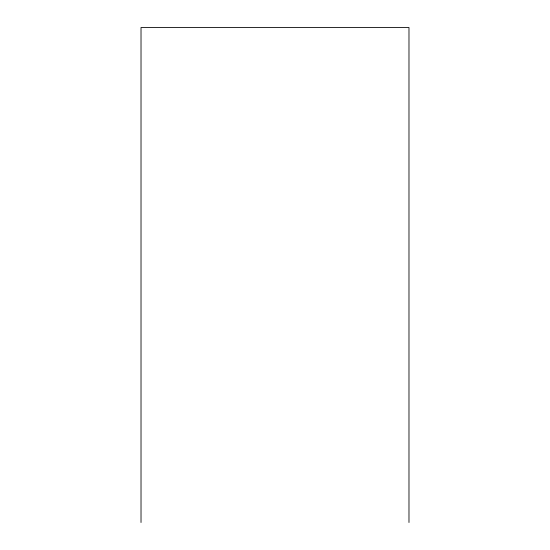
<?xml version="1.0" encoding="UTF-8"?>
<svg xmlns="http://www.w3.org/2000/svg" width="550" height="550" viewBox="0 0 550 550"><rect width="100%" height="100%" fill="white"/><g stroke="black" fill="none" stroke-linecap="round" stroke-linejoin="round"><path stroke-width="0.82" d="M408.98 522.5L408.98 27.5L141.02 27.5L141.02 522.5"/></g></svg>
